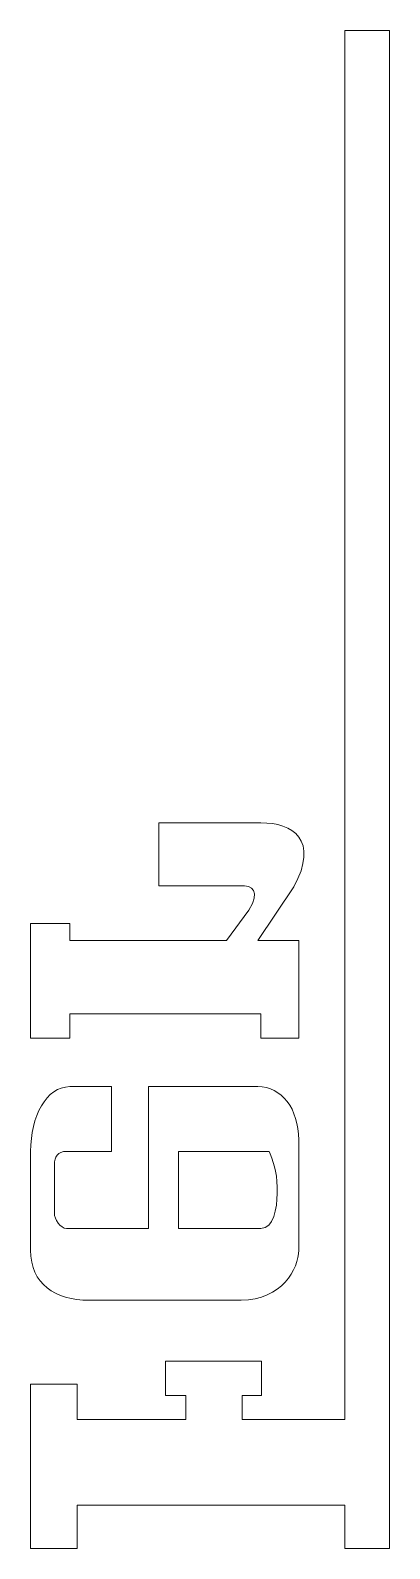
# Model space of a CAD drawing. Header units: millimetres. Extents: x -146 to -120, y -72 to 36.
import ezdxf

# ---------------------------------------------------------------- set-up
doc = ezdxf.new("R2010")
doc.units = ezdxf.units.MM
doc.header["$MEASUREMENT"] = 0
doc.layers.add('Laag 1', color=7, linetype='Continuous')

msp = doc.modelspace()

# ---------------------------------------------------------------- linework, layer by layer
at = {"layer": 'Laag 1', "color": 250, "lineweight": 5}
for points, knots in [([(-145.679, -60.0168), (-145.679, -60.0168), (-142.3443, -60.0168), (-142.3443, -60.0168), (-142.3443, -60.0168), (-142.3443, -60.0168), (-142.3443, -62.5382), (-142.3443, -62.5382), (-142.3443, -62.5382), (-142.3443, -62.5382), (-134.6174, -62.5382), (-134.6174, -62.5382), (-134.6174, -62.5382), (-134.6174, -62.5382), (-134.6174, -60.8302), (-134.6174, -60.8302), (-134.6174, -60.8302), (-134.6174, -60.8302), (-136.0815, -60.8302), (-136.0815, -60.8302), (-136.0815, -60.8302), (-136.0815, -60.8302), (-136.0815, -58.3901), (-136.0815, -58.3901), (-136.0815, -58.3901), (-136.0815, -58.3901), (-129.2493, -58.3901), (-129.2493, -58.3901), (-129.2493, -58.3901), (-129.2493, -58.3901), (-129.2493, -60.8302), (-129.2493, -60.8302), (-129.2493, -60.8302), (-129.2493, -60.8302), (-130.632, -60.8302), (-130.632, -60.8302), (-130.632, -60.8302), (-130.632, -60.8302), (-130.632, -62.5382), (-130.632, -62.5382), (-130.632, -62.5382), (-130.632, -62.5382), (-123.3119, -62.5382), (-123.3119, -62.5382), (-123.3119, -62.5382), (-123.3119, -62.5382), (-123.3119, 36.3447), (-123.3119, 36.3447), (-123.3119, 36.3447), (-123.3119, 36.3447), (-120.1398, 36.3447), (-120.1398, 36.3447), (-120.1398, 36.3447), (-120.1398, 36.3447), (-120.1398, -71.7291), (-120.1398, -71.7291), (-120.1398, -71.7291), (-120.1398, -71.7291), (-123.3119, -71.7291), (-123.3119, -71.7291), (-123.3119, -71.7291), (-123.3119, -71.7291), (-123.3119, -68.6384), (-123.3119, -68.6384), (-123.3119, -68.6384), (-123.3119, -68.6384), (-142.3443, -68.6384), (-142.3443, -68.6384), (-142.3443, -68.6384), (-142.3443, -68.6384), (-142.3443, -71.7291), (-142.3443, -71.7291), (-142.3443, -71.7291), (-142.3443, -71.7291), (-145.679, -71.7291), (-145.679, -71.7291), (-145.679, -71.7291), (-145.679, -71.7291), (-145.679, -60.0168), (-145.679, -60.0168)], [0, 0, 0, 0, 0.05, 0.05, 0.05, 0.05, 0.1, 0.1, 0.1, 0.1, 0.15, 0.15, 0.15, 0.15, 0.2, 0.2, 0.2, 0.2, 0.25, 0.25, 0.25, 0.25, 0.3, 0.3, 0.3, 0.3, 0.35, 0.35, 0.35, 0.35, 0.4, 0.4, 0.4, 0.4, 0.45, 0.45, 0.45, 0.45, 0.5, 0.5, 0.5, 0.5, 0.55, 0.55, 0.55, 0.55, 0.6, 0.6, 0.6, 0.6, 0.65, 0.65, 0.65, 0.65, 0.7, 0.7, 0.7, 0.7, 0.75, 0.75, 0.75, 0.75, 0.8, 0.8, 0.8, 0.8, 0.85, 0.85, 0.85, 0.85, 0.9, 0.9, 0.9, 0.9, 0.95, 0.95, 0.95, 0.95, 1, 1, 1, 1]), ([(-145.6625, -35.3972), (-145.6625, -35.3972), (-142.8841, -35.3972), (-142.8841, -35.3972), (-142.8841, -35.3972), (-142.8841, -35.3972), (-142.8841, -33.6607), (-142.8841, -33.6607), (-142.8841, -33.6607), (-142.8841, -33.6607), (-129.2959, -33.6607), (-129.2959, -33.6607), (-129.2959, -33.6607), (-129.2959, -33.6607), (-129.2959, -35.3972), (-129.2959, -35.3972), (-129.2959, -35.3972), (-129.2959, -35.3972), (-126.6043, -35.3972), (-126.6043, -35.3972), (-126.6043, -35.3972), (-126.6043, -35.3972), (-126.6043, -28.4512), (-126.6043, -28.4512), (-126.6043, -28.4512), (-126.6043, -28.4512), (-129.513, -28.4512), (-129.513, -28.4512), (-129.513, -28.4512), (-129.513, -28.4512), (-126.9516, -24.6308), (-126.9516, -24.6308), (-126.9516, -24.6308), (-125.1283, -21.3026), (-127.0385, -20.0147), (-129.2959, -20.0725), (-129.2959, -20.0725), (-129.2959, -20.0725), (-136.5459, -20.0725), (-136.5459, -20.0725), (-136.5459, -20.0725), (-136.5459, -20.0725), (-136.5459, -24.544), (-136.5459, -24.544), (-136.5459, -24.544), (-136.5459, -24.544), (-130.772, -24.544), (-130.772, -24.544), (-130.772, -24.544), (-129.8669, -24.5188), (-129.3092, -24.8842), (-130.1407, -26.2916), (-130.1407, -26.2916), (-130.1407, -26.2916), (-131.7342, -28.4512), (-131.7342, -28.4512), (-131.7342, -28.4512), (-131.7342, -28.4512), (-142.8841, -28.4512), (-142.8841, -28.4512), (-142.8841, -28.4512), (-142.8841, -28.4512), (-142.8841, -27.2356), (-142.8841, -27.2356), (-142.8841, -27.2356), (-142.8841, -27.2356), (-145.6625, -27.2356), (-145.6625, -27.2356), (-145.6625, -27.2356), (-145.6625, -27.2356), (-145.6625, -28.4512), (-145.6625, -28.4512), (-145.6625, -28.4512), (-145.6625, -28.4512), (-145.6625, -35.3972), (-145.6625, -35.3972)], [0, 0, 0, 0, 0.05263158, 0.05263158, 0.05263158, 0.05263158, 0.10526316, 0.10526316, 0.10526316, 0.10526316, 0.15789474, 0.15789474, 0.15789474, 0.15789474, 0.21052632, 0.21052632, 0.21052632, 0.21052632, 0.26315789, 0.26315789, 0.26315789, 0.26315789, 0.31578947, 0.31578947, 0.31578947, 0.31578947, 0.36842105, 0.36842105, 0.36842105, 0.36842105, 0.42105263, 0.42105263, 0.42105263, 0.42105263, 0.47368421, 0.47368421, 0.47368421, 0.47368421, 0.52631579, 0.52631579, 0.52631579, 0.52631579, 0.57894737, 0.57894737, 0.57894737, 0.57894737, 0.63157895, 0.63157895, 0.63157895, 0.63157895, 0.68421053, 0.68421053, 0.68421053, 0.68421053, 0.73684211, 0.73684211, 0.73684211, 0.73684211, 0.78947368, 0.78947368, 0.78947368, 0.78947368, 0.84210526, 0.84210526, 0.84210526, 0.84210526, 0.89473684, 0.89473684, 0.89473684, 0.89473684, 0.94736842, 0.94736842, 0.94736842, 0.94736842, 1, 1, 1, 1]), ([(-142.8841, -38.8448), (-142.8841, -38.8448), (-139.9065, -38.8448), (-139.9065, -38.8448), (-139.9065, -38.8448), (-139.9065, -38.8448), (-139.9065, -43.4537), (-139.9065, -43.4537), (-139.9065, -43.4537), (-139.9065, -43.4537), (-143.1099, -43.4537), (-143.1099, -43.4537), (-143.1099, -43.4537), (-143.7415, -43.4537), (-143.9765, -43.8561), (-143.9765, -44.383), (-143.9765, -44.383), (-143.9765, -44.383), (-143.9765, -47.8456), (-143.9765, -47.8456), (-143.9765, -47.8456), (-143.9765, -48.2693), (-143.5472, -48.9452), (-143.1099, -48.9452), (-143.1099, -48.9452), (-143.1099, -48.9452), (-137.2915, -48.9452), (-137.2915, -48.9452), (-137.2915, -48.9452), (-137.2915, -48.9452), (-137.2915, -38.8448), (-137.2915, -38.8448), (-137.2915, -38.8448), (-137.2915, -38.8448), (-129.513, -38.8448), (-129.513, -38.8448), (-129.513, -38.8448), (-127.8173, -38.8448), (-126.6043, -40.4089), (-126.6043, -42.6365), (-126.6043, -42.6365), (-126.6043, -42.6365), (-126.6043, -50.4815), (-126.6043, -50.4815), (-126.6043, -50.4815), (-126.6043, -51.7939), (-127.8174, -54.0444), (-130.6887, -54.0444), (-130.6887, -54.0444), (-130.6887, -54.0444), (-141.5082, -54.0444), (-141.5082, -54.0444), (-141.5082, -54.0444), (-143.9316, -54.0444), (-145.6625, -52.9049), (-145.6625, -50.4815), (-145.6625, -50.4815), (-145.6625, -50.4815), (-145.6625, -43.4537), (-145.6625, -43.4537), (-145.6625, -43.4537), (-145.6625, -40.965), (-144.5561, -38.8448), (-142.8841, -38.8448)], [0, 0, 0, 0, 0.0625, 0.0625, 0.0625, 0.0625, 0.125, 0.125, 0.125, 0.125, 0.1875, 0.1875, 0.1875, 0.1875, 0.25, 0.25, 0.25, 0.25, 0.3125, 0.3125, 0.3125, 0.3125, 0.375, 0.375, 0.375, 0.375, 0.4375, 0.4375, 0.4375, 0.4375, 0.5, 0.5, 0.5, 0.5, 0.5625, 0.5625, 0.5625, 0.5625, 0.625, 0.625, 0.625, 0.625, 0.6875, 0.6875, 0.6875, 0.6875, 0.75, 0.75, 0.75, 0.75, 0.8125, 0.8125, 0.8125, 0.8125, 0.875, 0.875, 0.875, 0.875, 0.9375, 0.9375, 0.9375, 0.9375, 1, 1, 1, 1]), ([(-135.1584, -43.4537), (-135.1584, -43.4537), (-128.7098, -43.4537), (-128.7098, -43.4537), (-128.7098, -43.4537), (-128.7098, -43.4537), (-128.6351, -43.6278), (-128.6351, -43.6278), (-128.6351, -43.6278), (-128.2898, -44.432), (-128.114, -45.2016), (-128.134, -46.4452), (-128.134, -46.4452), (-128.1511, -47.5117), (-128.3678, -48.9452), (-129.2959, -48.9452), (-129.2959, -48.9452), (-129.2959, -48.9452), (-135.1584, -48.9452), (-135.1584, -48.9452), (-135.1584, -48.9452), (-135.1584, -48.9452), (-135.1584, -43.4537), (-135.1584, -43.4537)], [0, 0, 0, 0, 0.16666667, 0.16666667, 0.16666667, 0.16666667, 0.33333333, 0.33333333, 0.33333333, 0.33333333, 0.5, 0.5, 0.5, 0.5, 0.66666667, 0.66666667, 0.66666667, 0.66666667, 0.83333333, 0.83333333, 0.83333333, 0.83333333, 1, 1, 1, 1])]:
    msp.add_open_spline(points, degree=3, knots=knots, dxfattribs=at)

doc.saveas('drawing.dxf')
